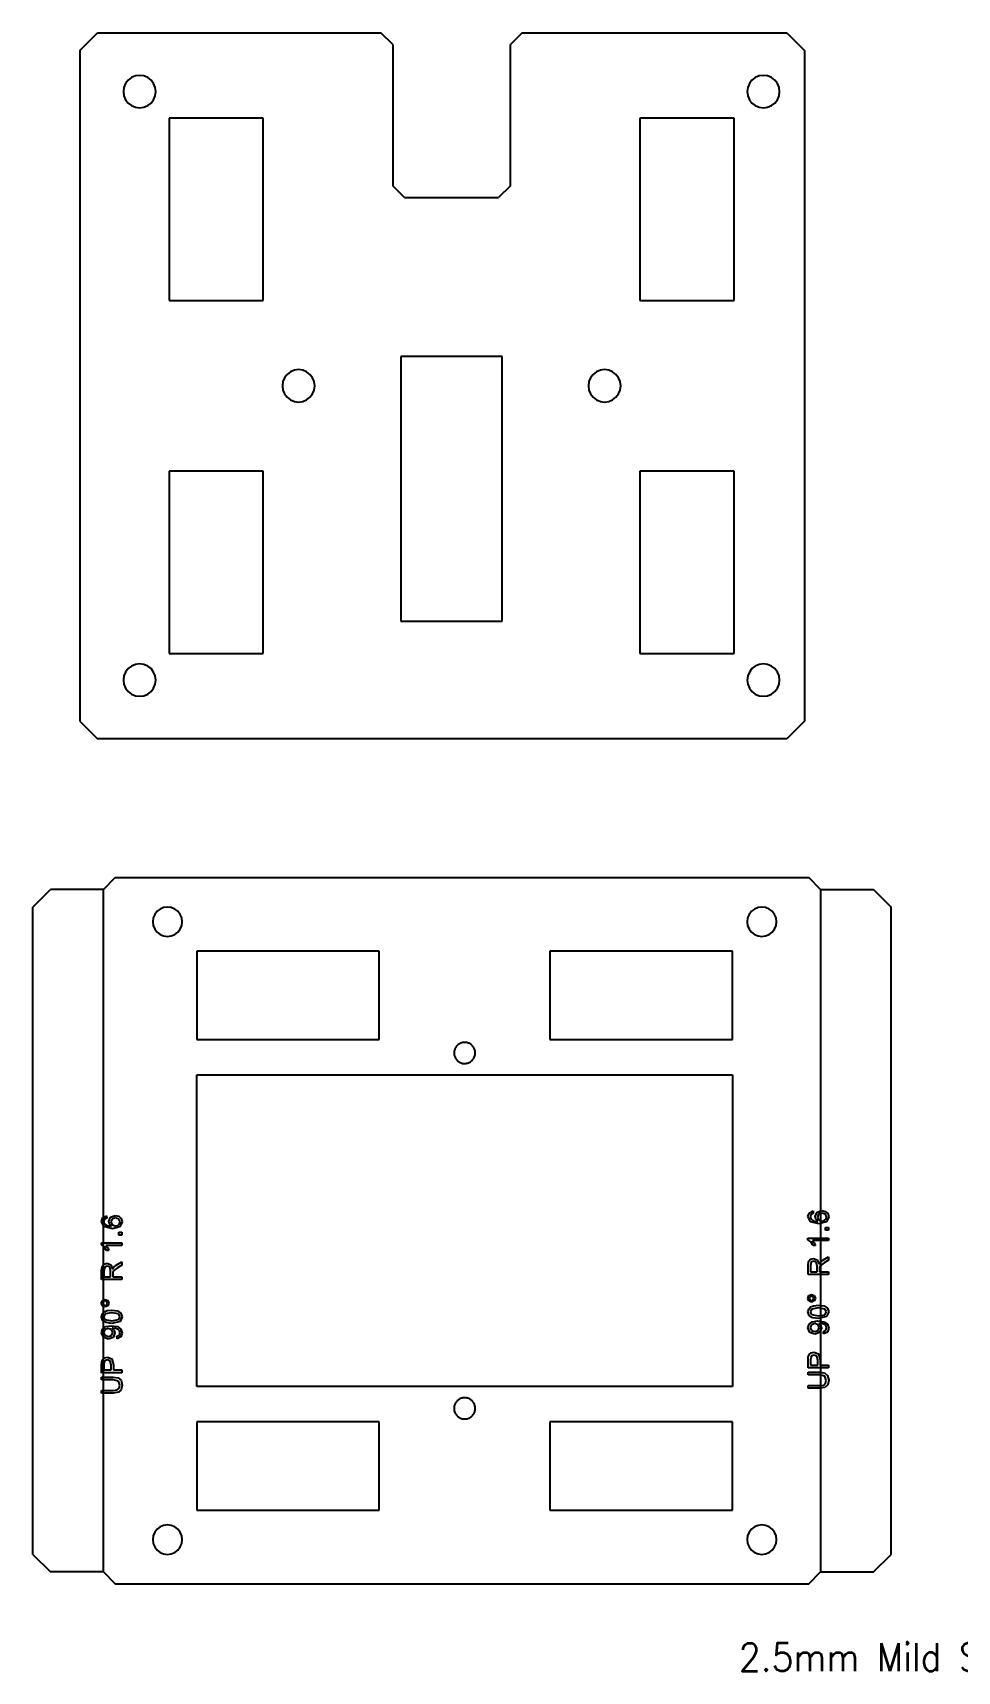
# Model space of a CAD drawing. Extents: x 144 to 458, y -15 to 264.
# Drawn here: x 144.3 to 301.4, y -14.8 to 263.7 of the extents above; entities that cross this region are included whole.
import ezdxf

# ---------------------------------------------------------------- set-up
doc = ezdxf.new("R2010")
doc.units = 0
doc.layers.get('0').update_dxf_attribs({"true_color": 0xffffff})
doc.layers.add('Layer0', color=7, linetype='Continuous', true_color=0xffffff)
doc.layers.add('MTEXT', color=7, linetype='Continuous', true_color=0xffffff)
doc.styles.add('textstyle0', font='Standard')

msp = doc.modelspace()

# ---------------------------------------------------------------- linework, layer by layer
at = {"layer": 'Layer0'}
for p, q in [((152.29, 260.66), (155.29, 263.66)), ((155.29, 263.66), (203.43, 263.66)), ((205.43, 261.66), (203.43, 263.66)), ((227.43, 263.66), (225.43, 261.66)), ((227.43, 263.66), (272.43, 263.66)), ((272.43, 263.66), (275.43, 260.66)), ((152.29, 260.66), (152.29, 146.66)), ((205.43, 261.66), (205.43, 237.66)), ((225.43, 237.66), (225.43, 261.66)), ((275.43, 260.66), (275.43, 146.66)), ((161.72, 256.31), (161.05, 256.04)), ((162.43, 256.41), (161.72, 256.31)), ((163.14, 256.31), (162.43, 256.41)), ((163.8, 256.04), (163.14, 256.31)), ((267.72, 256.31), (267.05, 256.04)), ((268.43, 256.41), (267.72, 256.31)), ((269.14, 256.31), (268.43, 256.41)), ((269.8, 256.04), (269.14, 256.31)), ((159.77, 254.37), (159.68, 253.66)), ((159.68, 253.66), (159.77, 252.94)), ((160.05, 255.03), (159.77, 254.37)), ((160.48, 255.6), (160.05, 255.03)), ((161.05, 256.04), (160.48, 255.6)), ((164.37, 255.6), (163.8, 256.04)), ((164.81, 255.03), (164.37, 255.6)), ((165.08, 254.37), (164.81, 255.03)), ((165.18, 253.66), (165.08, 254.37)), ((165.08, 252.94), (165.18, 253.66)), ((265.77, 254.37), (265.68, 253.66)), ((265.68, 253.66), (265.77, 252.94)), ((266.05, 255.03), (265.77, 254.37)), ((266.48, 255.6), (266.05, 255.03)), ((267.05, 256.04), (266.48, 255.6)), ((270.37, 255.6), (269.8, 256.04)), ((270.81, 255.03), (270.37, 255.6)), ((271.08, 254.37), (270.81, 255.03)), ((271.18, 253.66), (271.08, 254.37)), ((271.08, 252.94), (271.18, 253.66)), ((159.77, 252.94), (160.05, 252.28)), ((160.05, 252.28), (160.48, 251.71)), ((160.48, 251.71), (161.05, 251.27)), ((161.05, 251.27), (161.72, 251)), ((161.72, 251), (162.43, 250.91)), ((162.43, 250.91), (163.14, 251)), ((163.14, 251), (163.8, 251.27)), ((163.8, 251.27), (164.37, 251.71)), ((164.37, 251.71), (164.81, 252.28)), ((164.81, 252.28), (165.08, 252.94)), ((265.77, 252.94), (266.05, 252.28)), ((266.05, 252.28), (266.48, 251.71)), ((266.48, 251.71), (267.05, 251.27)), ((267.05, 251.27), (267.72, 251)), ((267.72, 251), (268.43, 250.91)), ((268.43, 250.91), (269.14, 251)), ((269.14, 251), (269.8, 251.27)), ((269.8, 251.27), (270.37, 251.71)), ((270.37, 251.71), (270.81, 252.28)), ((270.81, 252.28), (271.08, 252.94)), ((183.43, 249.16), (167.43, 249.16)), ((167.43, 249.16), (167.43, 218.16)), ((183.43, 218.16), (183.43, 249.16)), ((247.43, 249.16), (247.43, 218.16)), ((263.43, 249.16), (247.43, 249.16)), ((263.43, 218.16), (263.43, 249.16)), ((207.43, 235.66), (205.43, 237.66)), ((225.43, 237.66), (223.43, 235.66)), ((207.43, 235.66), (223.43, 235.66)), ((167.43, 218.16), (183.43, 218.16)), ((247.43, 218.16), (263.43, 218.16)), ((188.05, 206.04), (187.48, 205.6)), ((188.72, 206.31), (188.05, 206.04)), ((189.43, 206.41), (188.72, 206.31)), ((190.14, 206.31), (189.43, 206.41)), ((190.8, 206.04), (190.14, 206.31)), ((191.37, 205.6), (190.8, 206.04)), ((206.83, 208.66), (206.83, 163.66)), ((224.03, 208.66), (206.83, 208.66)), ((224.03, 163.66), (224.03, 208.66)), ((240.05, 206.04), (239.48, 205.6)), ((240.72, 206.31), (240.05, 206.04)), ((241.43, 206.41), (240.72, 206.31)), ((242.14, 206.31), (241.43, 206.41)), ((242.8, 206.04), (242.14, 206.31)), ((243.37, 205.6), (242.8, 206.04)), ((186.77, 204.37), (186.68, 203.66)), ((186.68, 203.66), (186.77, 202.94)), ((187.05, 205.03), (186.77, 204.37)), ((187.48, 205.6), (187.05, 205.03)), ((191.81, 205.03), (191.37, 205.6)), ((192.08, 204.37), (191.81, 205.03)), ((192.18, 203.66), (192.08, 204.37)), ((192.08, 202.94), (192.18, 203.66)), ((238.77, 204.37), (238.68, 203.66)), ((238.68, 203.66), (238.77, 202.94)), ((239.05, 205.03), (238.77, 204.37)), ((239.48, 205.6), (239.05, 205.03)), ((243.81, 205.03), (243.37, 205.6)), ((244.08, 204.37), (243.81, 205.03)), ((244.18, 203.66), (244.08, 204.37)), ((244.08, 202.94), (244.18, 203.66)), ((186.77, 202.94), (187.05, 202.28)), ((187.05, 202.28), (187.48, 201.71)), ((187.48, 201.71), (188.05, 201.27)), ((188.05, 201.27), (188.72, 201)), ((188.72, 201), (189.43, 200.91)), ((189.43, 200.91), (190.14, 201)), ((190.14, 201), (190.8, 201.27)), ((190.8, 201.27), (191.37, 201.71)), ((191.37, 201.71), (191.81, 202.28)), ((191.81, 202.28), (192.08, 202.94)), ((238.77, 202.94), (239.05, 202.28)), ((239.05, 202.28), (239.48, 201.71)), ((239.48, 201.71), (240.05, 201.27)), ((240.05, 201.27), (240.72, 201)), ((240.72, 201), (241.43, 200.91)), ((241.43, 200.91), (242.14, 201)), ((242.14, 201), (242.8, 201.27)), ((242.8, 201.27), (243.37, 201.71)), ((243.37, 201.71), (243.81, 202.28)), ((243.81, 202.28), (244.08, 202.94)), ((167.43, 189.16), (167.43, 158.16)), ((183.43, 189.16), (167.43, 189.16)), ((183.43, 158.16), (183.43, 189.16)), ((263.43, 189.16), (247.43, 189.16)), ((247.43, 189.16), (247.43, 158.16)), ((263.43, 158.16), (263.43, 189.16)), ((206.83, 163.66), (224.03, 163.66)), ((161.05, 156.04), (160.48, 155.6)), ((161.72, 156.31), (161.05, 156.04)), ((162.43, 156.41), (161.72, 156.31)), ((163.14, 156.31), (162.43, 156.41)), ((163.8, 156.04), (163.14, 156.31)), ((164.37, 155.6), (163.8, 156.04)), ((167.43, 158.16), (183.43, 158.16)), ((247.43, 158.16), (263.43, 158.16)), ((267.05, 156.04), (266.48, 155.6)), ((267.72, 156.31), (267.05, 156.04)), ((268.43, 156.41), (267.72, 156.31)), ((269.14, 156.31), (268.43, 156.41)), ((269.8, 156.04), (269.14, 156.31)), ((270.37, 155.6), (269.8, 156.04)), ((159.77, 154.37), (159.68, 153.66)), ((159.68, 153.66), (159.77, 152.94)), ((160.05, 155.03), (159.77, 154.37)), ((160.48, 155.6), (160.05, 155.03)), ((164.81, 155.03), (164.37, 155.6)), ((165.08, 154.37), (164.81, 155.03)), ((165.18, 153.66), (165.08, 154.37)), ((165.08, 152.94), (165.18, 153.66)), ((265.77, 154.37), (265.68, 153.66)), ((265.68, 153.66), (265.77, 152.94)), ((266.05, 155.03), (265.77, 154.37)), ((266.48, 155.6), (266.05, 155.03)), ((270.81, 155.03), (270.37, 155.6)), ((271.08, 154.37), (270.81, 155.03)), ((271.18, 153.66), (271.08, 154.37)), ((271.08, 152.94), (271.18, 153.66)), ((159.77, 152.94), (160.05, 152.28)), ((160.05, 152.28), (160.48, 151.71)), ((160.48, 151.71), (161.05, 151.27)), ((161.05, 151.27), (161.72, 151)), ((161.72, 151), (162.43, 150.91)), ((162.43, 150.91), (163.14, 151)), ((163.14, 151), (163.8, 151.27)), ((163.8, 151.27), (164.37, 151.71)), ((164.37, 151.71), (164.81, 152.28)), ((164.81, 152.28), (165.08, 152.94)), ((265.77, 152.94), (266.05, 152.28)), ((266.05, 152.28), (266.48, 151.71)), ((266.48, 151.71), (267.05, 151.27)), ((267.05, 151.27), (267.72, 151)), ((267.72, 151), (268.43, 150.91)), ((268.43, 150.91), (269.14, 151)), ((269.14, 151), (269.8, 151.27)), ((269.8, 151.27), (270.37, 151.71)), ((270.37, 151.71), (270.81, 152.28)), ((270.81, 152.28), (271.08, 152.94)), ((152.29, 146.66), (155.29, 143.66)), ((275.43, 146.66), (272.43, 143.66)), ((272.43, 143.66), (155.29, 143.66)), ((156.27, 118.1), (158.27, 120.1)), ((158.27, 120.1), (276.15, 120.1)), ((278.15, 118.1), (276.15, 120.1)), ((144.27, 115.1), (147.27, 118.1)), ((156.27, 118.1), (147.27, 118.1)), ((156.27, 2.1), (156.27, 118.1)), ((278.15, 118.1), (287.15, 118.1)), ((278.15, 118.1), (278.15, 78.29)), ((287.15, 118.1), (290.15, 115.1)), ((144.27, 5.1), (144.27, 115.1)), ((165.38, 114.37), (164.99, 113.85)), ((165.9, 114.76), (165.38, 114.37)), ((166.51, 115.01), (165.9, 114.76)), ((167.15, 115.1), (166.51, 115.01)), ((167.8, 115.01), (167.15, 115.1)), ((168.4, 114.76), (167.8, 115.01)), ((168.92, 114.37), (168.4, 114.76)), ((169.32, 113.85), (168.92, 114.37)), ((266.38, 114.37), (265.99, 113.85)), ((266.9, 114.76), (266.38, 114.37)), ((267.51, 115.01), (266.9, 114.76)), ((268.15, 115.1), (267.51, 115.01)), ((268.8, 115.01), (268.15, 115.1)), ((269.4, 114.76), (268.8, 115.01)), ((269.92, 114.37), (269.4, 114.76)), ((270.32, 113.85), (269.92, 114.37)), ((290.15, 5.1), (290.15, 115.1)), ((164.74, 113.25), (164.65, 112.6)), ((164.65, 112.6), (164.74, 111.95)), ((164.99, 113.85), (164.74, 113.25)), ((164.74, 111.95), (164.99, 111.35)), ((169.57, 113.25), (169.32, 113.85)), ((169.32, 111.35), (169.57, 111.95)), ((169.65, 112.6), (169.57, 113.25)), ((169.57, 111.95), (169.65, 112.6)), ((265.74, 113.25), (265.65, 112.6)), ((265.65, 112.6), (265.74, 111.95)), ((265.99, 113.85), (265.74, 113.25)), ((265.74, 111.95), (265.99, 111.35)), ((270.57, 113.25), (270.32, 113.85)), ((270.32, 111.35), (270.57, 111.95)), ((270.65, 112.6), (270.57, 113.25)), ((270.57, 111.95), (270.65, 112.6)), ((164.99, 111.35), (165.38, 110.83)), ((165.38, 110.83), (165.9, 110.43)), ((165.9, 110.43), (166.51, 110.19)), ((166.51, 110.19), (167.15, 110.1)), ((167.15, 110.1), (167.8, 110.19)), ((167.8, 110.19), (168.4, 110.43)), ((168.4, 110.43), (168.92, 110.83)), ((168.92, 110.83), (169.32, 111.35)), ((265.99, 111.35), (266.38, 110.83)), ((266.38, 110.83), (266.9, 110.43)), ((266.9, 110.43), (267.51, 110.19)), ((267.51, 110.19), (268.15, 110.1)), ((268.15, 110.1), (268.8, 110.19)), ((268.8, 110.19), (269.4, 110.43)), ((269.4, 110.43), (269.92, 110.83)), ((269.92, 110.83), (270.32, 111.35)), ((172.15, 107.6), (172.15, 92.6)), ((203.15, 107.6), (172.15, 107.6)), ((203.15, 92.6), (203.15, 107.6)), ((232.15, 107.6), (232.15, 92.6)), ((263.15, 107.6), (232.15, 107.6)), ((263.15, 92.6), (263.15, 107.6)), ((172.15, 92.6), (203.15, 92.6)), ((216.89, 91.93), (216.76, 91.86)), ((217.02, 91.98), (216.89, 91.93)), ((217.15, 92.03), (217.02, 91.98)), ((217.29, 92.06), (217.15, 92.03)), ((217.43, 92.09), (217.29, 92.06)), ((217.57, 92.1), (217.43, 92.09)), ((217.71, 92.1), (217.57, 92.1)), ((217.85, 92.09), (217.71, 92.1)), ((217.99, 92.07), (217.85, 92.09)), ((218.13, 92.04), (217.99, 92.07)), ((218.27, 91.99), (218.13, 92.04)), ((218.4, 91.94), (218.27, 91.99)), ((218.52, 91.88), (218.4, 91.94)), ((232.15, 92.6), (263.15, 92.6)), ((215.86, 90.5), (215.85, 90.36)), ((215.85, 90.36), (215.85, 90.22)), ((215.85, 90.22), (215.87, 90.08)), ((215.88, 90.64), (215.86, 90.5)), ((215.87, 90.08), (215.89, 89.94)), ((215.92, 90.78), (215.88, 90.64)), ((215.89, 89.94), (215.92, 89.8)), ((215.96, 90.91), (215.92, 90.78)), ((215.92, 89.8), (215.97, 89.67)), ((216.01, 91.04), (215.96, 90.91)), ((215.97, 89.67), (216.02, 89.54)), ((216.08, 91.17), (216.01, 91.04)), ((216.02, 89.54), (216.09, 89.41)), ((216.15, 91.29), (216.08, 91.17)), ((216.09, 89.41), (216.16, 89.29)), ((216.23, 91.41), (216.15, 91.29)), ((216.16, 89.29), (216.25, 89.18)), ((216.32, 91.51), (216.23, 91.41)), ((216.25, 89.18), (216.34, 89.07)), ((216.42, 91.61), (216.32, 91.51)), ((216.53, 91.71), (216.42, 91.61)), ((216.64, 91.79), (216.53, 91.71)), ((216.76, 91.86), (216.64, 91.79)), ((218.64, 91.8), (218.52, 91.88)), ((218.76, 91.72), (218.64, 91.8)), ((218.87, 91.63), (218.76, 91.72)), ((218.97, 91.53), (218.87, 91.63)), ((219.06, 91.42), (218.97, 91.53)), ((218.98, 89.09), (219.07, 89.19)), ((219.14, 91.31), (219.06, 91.42)), ((219.07, 89.19), (219.16, 89.31)), ((219.22, 91.19), (219.14, 91.31)), ((219.16, 89.31), (219.23, 89.43)), ((219.28, 91.06), (219.22, 91.19)), ((219.23, 89.43), (219.29, 89.56)), ((219.34, 90.93), (219.28, 91.06)), ((219.29, 89.56), (219.35, 89.69)), ((219.38, 90.8), (219.34, 90.93)), ((219.35, 89.69), (219.39, 89.82)), ((219.42, 90.66), (219.38, 90.8)), ((219.39, 89.82), (219.42, 89.96)), ((219.44, 90.52), (219.42, 90.66)), ((219.42, 89.96), (219.44, 90.1)), ((219.45, 90.38), (219.44, 90.52)), ((219.44, 90.1), (219.45, 90.24)), ((219.45, 90.24), (219.45, 90.38)), ((172.15, 33.6), (172.15, 86.6)), ((172.15, 86.6), (263.15, 86.6)), ((216.34, 89.07), (216.44, 88.97)), ((216.44, 88.97), (216.55, 88.88)), ((216.55, 88.88), (216.66, 88.8)), ((216.66, 88.8), (216.78, 88.72)), ((216.78, 88.72), (216.91, 88.66)), ((216.91, 88.66), (217.04, 88.61)), ((217.04, 88.61), (217.17, 88.56)), ((217.17, 88.56), (217.31, 88.53)), ((217.31, 88.53), (217.45, 88.51)), ((217.45, 88.51), (217.59, 88.5)), ((217.59, 88.5), (217.73, 88.5)), ((217.73, 88.5), (217.88, 88.51)), ((217.88, 88.51), (218.01, 88.54)), ((218.01, 88.54), (218.15, 88.57)), ((218.15, 88.57), (218.29, 88.61)), ((218.29, 88.61), (218.42, 88.67)), ((218.42, 88.67), (218.54, 88.73)), ((218.54, 88.73), (218.66, 88.81)), ((218.66, 88.81), (218.78, 88.89)), ((218.78, 88.89), (218.88, 88.99)), ((218.88, 88.99), (218.98, 89.09)), ((263.15, 86.6), (263.15, 33.6)), ((278.15, 78.29), (278.15, 2.1)), ((263.15, 33.6), (172.15, 33.6)), ((216.05, 30.72), (215.99, 30.59)), ((216.12, 30.84), (216.05, 30.72)), ((216.2, 30.96), (216.12, 30.84)), ((216.28, 31.07), (216.2, 30.96)), ((216.38, 31.17), (216.28, 31.07)), ((216.48, 31.27), (216.38, 31.17)), ((216.59, 31.36), (216.48, 31.27)), ((216.71, 31.43), (216.59, 31.36)), ((216.84, 31.5), (216.71, 31.43)), ((216.96, 31.56), (216.84, 31.5)), ((217.1, 31.61), (216.96, 31.56)), ((217.23, 31.65), (217.1, 31.61)), ((217.37, 31.68), (217.23, 31.65)), ((217.51, 31.69), (217.37, 31.68)), ((217.65, 31.7), (217.51, 31.69)), ((217.79, 31.69), (217.65, 31.7)), ((217.93, 31.68), (217.79, 31.69)), ((218.07, 31.65), (217.93, 31.68)), ((218.21, 31.61), (218.07, 31.65)), ((218.34, 31.56), (218.21, 31.61)), ((218.47, 31.5), (218.34, 31.56)), ((218.59, 31.43), (218.47, 31.5)), ((218.71, 31.36), (218.59, 31.43)), ((218.82, 31.27), (218.71, 31.36)), ((218.93, 31.17), (218.82, 31.27)), ((219.02, 31.07), (218.93, 31.17)), ((219.11, 30.96), (219.02, 31.07)), ((219.19, 30.84), (219.11, 30.96)), ((219.26, 30.72), (219.19, 30.84)), ((219.32, 30.59), (219.26, 30.72)), ((215.86, 30.04), (215.85, 29.9)), ((215.85, 29.9), (215.86, 29.76)), ((215.87, 30.18), (215.86, 30.04)), ((215.86, 29.76), (215.87, 29.62)), ((215.9, 30.32), (215.87, 30.18)), ((215.87, 29.62), (215.9, 29.48)), ((215.94, 30.46), (215.9, 30.32)), ((215.9, 29.48), (215.94, 29.34)), ((215.99, 30.59), (215.94, 30.46)), ((215.94, 29.34), (215.99, 29.21)), ((215.99, 29.21), (216.05, 29.08)), ((216.05, 29.08), (216.12, 28.96)), ((216.12, 28.96), (216.2, 28.84)), ((216.2, 28.84), (216.28, 28.73)), ((216.28, 28.73), (216.38, 28.63)), ((216.38, 28.63), (216.48, 28.53)), ((216.48, 28.53), (216.59, 28.44)), ((216.59, 28.44), (216.71, 28.37)), ((216.71, 28.37), (216.84, 28.3)), ((216.84, 28.3), (216.96, 28.24)), ((216.96, 28.24), (217.1, 28.19)), ((217.1, 28.19), (217.23, 28.15)), ((217.23, 28.15), (217.37, 28.12)), ((217.37, 28.12), (217.51, 28.11)), ((217.51, 28.11), (217.65, 28.1)), ((217.65, 28.1), (217.79, 28.11)), ((217.79, 28.11), (217.93, 28.12)), ((217.93, 28.12), (218.07, 28.15)), ((218.07, 28.15), (218.21, 28.19)), ((218.21, 28.19), (218.34, 28.24)), ((218.34, 28.24), (218.47, 28.3)), ((218.47, 28.3), (218.59, 28.37)), ((218.59, 28.37), (218.71, 28.44)), ((218.71, 28.44), (218.82, 28.53)), ((218.82, 28.53), (218.93, 28.63)), ((218.93, 28.63), (219.02, 28.73)), ((219.02, 28.73), (219.11, 28.84)), ((219.11, 28.84), (219.19, 28.96)), ((219.19, 28.96), (219.26, 29.08)), ((219.26, 29.08), (219.32, 29.21)), ((219.36, 30.46), (219.32, 30.59)), ((219.32, 29.21), (219.36, 29.34)), ((219.4, 30.32), (219.36, 30.46)), ((219.36, 29.34), (219.4, 29.48)), ((219.43, 30.18), (219.4, 30.32)), ((219.4, 29.48), (219.43, 29.62)), ((219.45, 30.04), (219.43, 30.18)), ((219.43, 29.62), (219.45, 29.76)), ((219.45, 29.9), (219.45, 30.04)), ((219.45, 29.76), (219.45, 29.9)), ((172.15, 27.6), (172.15, 12.6)), ((203.15, 27.6), (172.15, 27.6)), ((203.15, 12.6), (203.15, 27.6)), ((232.15, 27.6), (232.15, 12.6)), ((263.15, 27.6), (232.15, 27.6)), ((263.15, 12.6), (263.15, 27.6)), ((172.15, 12.6), (203.15, 12.6)), ((232.15, 12.6), (263.15, 12.6)), ((164.99, 8.85), (164.74, 8.25)), ((165.38, 9.37), (164.99, 8.85)), ((165.9, 9.76), (165.38, 9.37)), ((166.51, 10.01), (165.9, 9.76)), ((167.15, 10.1), (166.51, 10.01)), ((167.8, 10.01), (167.15, 10.1)), ((168.4, 9.76), (167.8, 10.01)), ((168.92, 9.37), (168.4, 9.76)), ((169.32, 8.85), (168.92, 9.37)), ((169.57, 8.25), (169.32, 8.85)), ((265.99, 8.85), (265.74, 8.25)), ((266.38, 9.37), (265.99, 8.85)), ((266.9, 9.76), (266.38, 9.37)), ((267.51, 10.01), (266.9, 9.76)), ((268.15, 10.1), (267.51, 10.01)), ((268.8, 10.01), (268.15, 10.1)), ((269.4, 9.76), (268.8, 10.01)), ((269.92, 9.37), (269.4, 9.76)), ((270.32, 8.85), (269.92, 9.37)), ((270.57, 8.25), (270.32, 8.85)), ((164.74, 8.25), (164.65, 7.6)), ((164.65, 7.6), (164.74, 6.95)), ((164.74, 6.95), (164.99, 6.35)), ((164.99, 6.35), (165.38, 5.83)), ((165.38, 5.83), (165.9, 5.43)), ((168.4, 5.43), (168.92, 5.83)), ((168.92, 5.83), (169.32, 6.35)), ((169.32, 6.35), (169.57, 6.95)), ((169.65, 7.6), (169.57, 8.25)), ((169.57, 6.95), (169.65, 7.6)), ((265.74, 8.25), (265.65, 7.6)), ((265.65, 7.6), (265.74, 6.95)), ((265.74, 6.95), (265.99, 6.35)), ((265.99, 6.35), (266.38, 5.83)), ((266.38, 5.83), (266.9, 5.43)), ((269.4, 5.43), (269.92, 5.83)), ((269.92, 5.83), (270.32, 6.35)), ((270.32, 6.35), (270.57, 6.95)), ((270.65, 7.6), (270.57, 8.25)), ((270.57, 6.95), (270.65, 7.6)), ((144.27, 5.1), (147.27, 2.1)), ((165.9, 5.43), (166.51, 5.19)), ((166.51, 5.19), (167.15, 5.1)), ((167.15, 5.1), (167.8, 5.19)), ((167.8, 5.19), (168.4, 5.43)), ((266.9, 5.43), (267.51, 5.19)), ((267.51, 5.19), (268.15, 5.1)), ((268.15, 5.1), (268.8, 5.19)), ((268.8, 5.19), (269.4, 5.43)), ((287.15, 2.1), (290.15, 5.1)), ((156.27, 2.1), (147.27, 2.1)), ((156.27, 2.1), (158.27, 0.1)), ((158.27, 0.1), (276.15, 0.1)), ((276.15, 0.1), (278.15, 2.1)), ((278.15, 2.1), (287.15, 2.1))]:
    msp.add_line(p, q, dxfattribs=at)
at = {"layer": 'MTEXT'}
for p, q in [((155.94, 61.65), (156.17, 62.32)), ((156.34, 60.79), (155.94, 61.65)), ((156.17, 62.32), (156.8, 62.63)), ((156.47, 62.05), (156.29, 61.63)), ((156.29, 61.63), (156.4, 61.27)), ((156.4, 61.27), (156.83, 60.96)), ((156.83, 62.21), (156.47, 62.05)), ((156.8, 62.63), (156.83, 62.21)), ((157.17, 61.67), (157.48, 62.39)), ((157.28, 61.21), (157.17, 61.67)), ((157.48, 62.39), (158.28, 62.69)), ((157.74, 62.07), (157.54, 61.59)), ((157.54, 61.59), (157.74, 61.1)), ((158.31, 62.26), (157.74, 62.07)), ((158.28, 62.69), (158.88, 62.55)), ((158.89, 62.06), (158.31, 62.26)), ((158.7, 61), (159, 61.25)), ((158.88, 62.55), (159.31, 62.17)), ((159.11, 61.6), (158.89, 62.06)), ((159, 61.25), (159.11, 61.6)), ((159.46, 61.61), (159.07, 60.75)), ((159.31, 62.17), (159.46, 61.61)), ((276, 62.48), (276.23, 63.15)), ((276.4, 61.61), (276, 62.48)), ((276.23, 63.15), (276.86, 63.46)), ((276.53, 62.88), (276.35, 62.45)), ((276.35, 62.45), (276.46, 62.1)), ((277.85, 61.25), (276.4, 61.61)), ((276.46, 62.1), (276.89, 61.78)), ((276.89, 63.04), (276.53, 62.88)), ((276.86, 63.46), (276.89, 63.04)), ((276.89, 61.78), (277.69, 61.67)), ((277.23, 62.5), (277.54, 63.22)), ((277.34, 62.04), (277.23, 62.5)), ((277.69, 61.67), (277.34, 62.04)), ((277.54, 63.22), (278.34, 63.52)), ((277.81, 62.9), (277.6, 62.42)), ((277.6, 62.42), (277.81, 61.93)), ((278.37, 63.09), (277.81, 62.9)), ((277.81, 61.93), (278.34, 61.73)), ((279.13, 61.58), (277.85, 61.25)), ((278.34, 63.52), (278.94, 63.38)), ((278.34, 61.73), (278.76, 61.82)), ((278.96, 62.89), (278.37, 63.09)), ((278.76, 61.82), (279.07, 62.08)), ((278.94, 63.38), (279.37, 62.99)), ((279.17, 62.43), (278.96, 62.89)), ((279.07, 62.08), (279.17, 62.43)), ((279.52, 62.44), (279.13, 61.58)), ((279.37, 62.99), (279.52, 62.44)), ((157.79, 60.42), (156.34, 60.79)), ((156.83, 60.96), (157.62, 60.84)), ((157.62, 60.84), (157.28, 61.21)), ((157.74, 61.1), (158.28, 60.9)), ((159.07, 60.75), (157.79, 60.42)), ((158.28, 60.9), (158.7, 61)), ((158.92, 59.34), (158.92, 59.82)), ((158.92, 59.82), (159.4, 59.82)), ((159.4, 59.34), (158.92, 59.34)), ((159.4, 59.82), (159.4, 59.34)), ((276, 58.57), (276, 58.85)), ((276, 58.85), (279.46, 58.85)), ((276.46, 58.2), (276, 58.57)), ((278.98, 60.17), (278.98, 60.65)), ((278.98, 60.65), (279.46, 60.65)), ((279.46, 60.17), (278.98, 60.17)), ((279.46, 60.65), (279.46, 60.17)), ((279.46, 58.85), (279.46, 58.42)), ((155.94, 57.75), (155.94, 58.02)), ((155.94, 58.02), (159.4, 58.02)), ((156.4, 57.37), (155.94, 57.75)), ((156.81, 56.75), (156.4, 57.37)), ((159.4, 57.6), (156.71, 57.6)), ((156.71, 57.6), (157, 57.19)), ((157.21, 56.75), (156.81, 56.75)), ((157, 57.19), (157.21, 56.75)), ((159.4, 58.02), (159.4, 57.6)), ((276.87, 57.58), (276.46, 58.2)), ((279.46, 58.42), (276.77, 58.42)), ((276.77, 58.42), (277.06, 58.02)), ((277.28, 57.58), (276.87, 57.58)), ((277.06, 58.02), (277.28, 57.58)), ((155.96, 53.32), (156.05, 54.02)), ((155.96, 51.8), (155.96, 53.32)), ((156.05, 54.02), (156.38, 54.4)), ((156.49, 53.9), (156.34, 53.34)), ((156.34, 53.34), (156.34, 52.25)), ((156.38, 54.4), (156.9, 54.55)), ((156.9, 54.08), (156.49, 53.9)), ((156.9, 54.55), (157.51, 54.31)), ((157.2, 53.99), (156.9, 54.08)), ((157.41, 53.72), (157.2, 53.99)), ((157.48, 53.23), (157.41, 53.72)), ((157.48, 52.25), (157.48, 53.23)), ((157.51, 54.31), (157.83, 53.58)), ((157.83, 53.58), (158, 53.85)), ((157.89, 53.03), (157.87, 52.78)), ((157.98, 53.24), (157.89, 53.03)), ((158.21, 53.47), (157.98, 53.24)), ((158, 53.85), (158.46, 54.23)), ((158.68, 53.8), (158.21, 53.47)), ((158.46, 54.23), (159.4, 54.83)), ((159.4, 54.26), (158.68, 53.8)), ((159.4, 54.83), (159.4, 54.26)), ((276.02, 54.15), (276.11, 54.85)), ((276.02, 52.63), (276.02, 54.15)), ((276.11, 54.85), (276.44, 55.23)), ((276.56, 54.73), (276.4, 54.17)), ((276.4, 54.17), (276.4, 53.08)), ((276.4, 53.08), (277.54, 53.08)), ((276.44, 55.23), (276.96, 55.38)), ((276.96, 54.91), (276.56, 54.73)), ((276.96, 55.38), (277.58, 55.14)), ((277.27, 54.82), (276.96, 54.91)), ((277.47, 54.55), (277.27, 54.82)), ((277.54, 54.06), (277.47, 54.55)), ((277.54, 53.08), (277.54, 54.06)), ((277.58, 55.14), (277.89, 54.41)), ((277.89, 54.41), (278.07, 54.68)), ((277.95, 53.86), (277.93, 53.61)), ((277.93, 53.61), (277.93, 53.08)), ((277.93, 53.08), (279.46, 53.08)), ((278.04, 54.07), (277.95, 53.86)), ((278.27, 54.3), (278.04, 54.07)), ((278.07, 54.68), (278.52, 55.06)), ((278.74, 54.63), (278.27, 54.3)), ((278.52, 55.06), (279.46, 55.66)), ((279.46, 55.09), (278.74, 54.63)), ((279.46, 55.66), (279.46, 55.09)), ((279.46, 53.08), (279.46, 52.63)), ((159.4, 51.8), (155.96, 51.8)), ((156.34, 52.25), (157.48, 52.25)), ((157.87, 52.78), (157.87, 52.25)), ((157.87, 52.25), (159.4, 52.25)), ((159.4, 52.25), (159.4, 51.8)), ((279.46, 52.63), (276.02, 52.63)), ((155.9, 47.78), (156.09, 48.24)), ((156.09, 47.32), (155.9, 47.78)), ((156.09, 48.24), (156.55, 48.43)), ((156.27, 48.06), (156.15, 47.78)), ((156.15, 47.78), (156.27, 47.5)), ((156.55, 48.17), (156.27, 48.06)), ((156.27, 47.5), (156.55, 47.38)), ((156.55, 48.43), (157.01, 48.24)), ((156.83, 48.06), (156.55, 48.17)), ((156.55, 47.38), (156.83, 47.5)), ((156.94, 47.78), (156.83, 48.06)), ((156.83, 47.5), (156.94, 47.78)), ((157.01, 48.24), (157.2, 47.78)), ((157.2, 47.78), (157.01, 47.32)), ((275.96, 48.6), (276.15, 49.07)), ((276.15, 48.15), (275.96, 48.6)), ((276.15, 49.07), (276.61, 49.26)), ((276.61, 47.95), (276.15, 48.15)), ((276.33, 48.88), (276.21, 48.61)), ((276.21, 48.61), (276.33, 48.33)), ((276.61, 49), (276.33, 48.88)), ((276.33, 48.33), (276.61, 48.21)), ((276.44, 47.13), (276.95, 47.35)), ((276.61, 49.26), (277.07, 49.07)), ((276.89, 48.88), (276.61, 49)), ((276.61, 48.21), (276.89, 48.33)), ((277.07, 48.15), (276.61, 47.95)), ((277.01, 48.61), (276.89, 48.88)), ((276.89, 48.33), (277.01, 48.61)), ((276.95, 47.35), (277.76, 47.42)), ((277.07, 49.07), (277.26, 48.6)), ((277.26, 48.6), (277.07, 48.15)), ((277.76, 47.42), (278.74, 47.3)), ((155.94, 45.47), (156.05, 45.96)), ((156.14, 44.85), (155.94, 45.47)), ((156.05, 45.96), (156.38, 46.3)), ((156.55, 47.13), (156.09, 47.32)), ((156.72, 44.48), (156.14, 44.85)), ((156.57, 45.96), (156.29, 45.47)), ((156.29, 45.47), (156.54, 45)), ((156.38, 46.3), (156.89, 46.52)), ((156.54, 45), (157.7, 44.79)), ((157.01, 47.32), (156.55, 47.13)), ((157.7, 46.16), (156.57, 45.96)), ((156.89, 46.52), (157.7, 46.6)), ((157.7, 46.6), (158.68, 46.47)), ((158.83, 45.96), (157.7, 46.16)), ((157.7, 44.79), (158.83, 44.98)), ((159.1, 44.69), (157.7, 44.35)), ((158.68, 46.47), (159.25, 46.1)), ((159.11, 45.47), (158.83, 45.96)), ((158.83, 44.98), (159.11, 45.47)), ((159.46, 45.47), (159.1, 44.69)), ((159.25, 46.1), (159.46, 45.47)), ((276, 46.3), (276.12, 46.79)), ((276.21, 45.68), (276, 46.3)), ((276.12, 46.79), (276.44, 47.13)), ((276.19, 44.2), (276.7, 44.62)), ((276.78, 45.3), (276.21, 45.68)), ((276.63, 46.79), (276.35, 46.3)), ((276.35, 46.3), (276.6, 45.83)), ((276.6, 45.83), (277.76, 45.61)), ((277.76, 46.99), (276.63, 46.79)), ((276.7, 44.62), (277.67, 44.77)), ((277.76, 45.18), (276.78, 45.3)), ((277.67, 44.77), (278.72, 44.63)), ((278.89, 46.79), (277.76, 46.99)), ((277.76, 45.61), (278.89, 45.81)), ((279.16, 45.52), (277.76, 45.18)), ((278.72, 44.63), (279.31, 44.2)), ((278.74, 47.3), (279.32, 46.93)), ((279.17, 46.3), (278.89, 46.79)), ((278.89, 45.81), (279.17, 46.3)), ((279.52, 46.3), (279.16, 45.52)), ((279.32, 46.93), (279.52, 46.3)), ((155.94, 42.76), (156.12, 43.37)), ((156.26, 41.99), (155.94, 42.76)), ((156.12, 43.37), (156.64, 43.8)), ((157.1, 41.68), (156.26, 41.99)), ((156.51, 43.28), (156.29, 42.81)), ((156.29, 42.81), (156.52, 42.32)), ((157.08, 43.47), (156.51, 43.28)), ((156.52, 42.32), (157.12, 42.11)), ((156.64, 43.8), (157.61, 43.94)), ((157.7, 44.35), (156.72, 44.48)), ((157.65, 43.28), (157.08, 43.47)), ((157.92, 41.97), (157.1, 41.68)), ((157.12, 42.11), (157.65, 42.31)), ((157.61, 43.94), (158.66, 43.8)), ((157.86, 42.8), (157.65, 43.28)), ((157.65, 42.31), (157.86, 42.8)), ((157.86, 43.52), (157.78, 43.52)), ((157.78, 43.52), (158.11, 43.17)), ((158.38, 43.46), (157.86, 43.52)), ((158.23, 42.7), (157.92, 41.97)), ((158.11, 43.17), (158.23, 42.7)), ((158.78, 43.3), (158.38, 43.46)), ((158.56, 42.15), (158.98, 42.34)), ((158.6, 41.74), (158.56, 42.15)), ((159.23, 42.05), (158.6, 41.74)), ((158.66, 43.8), (159.25, 43.37)), ((159.02, 43.06), (158.78, 43.3)), ((158.98, 42.34), (159.11, 42.72)), ((159.11, 42.72), (159.02, 43.06)), ((159.46, 42.71), (159.23, 42.05)), ((159.25, 43.37), (159.46, 42.71)), ((276, 43.59), (276.19, 44.2)), ((276.32, 42.81), (276, 43.59)), ((277.17, 42.51), (276.32, 42.81)), ((276.57, 44.11), (276.35, 43.64)), ((276.35, 43.64), (276.58, 43.15)), ((277.15, 44.3), (276.57, 44.11)), ((276.58, 43.15), (277.18, 42.94)), ((277.71, 44.11), (277.15, 44.3)), ((277.98, 42.8), (277.17, 42.51)), ((277.18, 42.94), (277.71, 43.14)), ((277.92, 43.63), (277.71, 44.11)), ((277.71, 43.14), (277.92, 43.63)), ((277.92, 44.35), (277.84, 44.35)), ((277.84, 44.35), (278.17, 44)), ((278.44, 44.28), (277.92, 44.35)), ((278.29, 43.52), (277.98, 42.8)), ((278.17, 44), (278.29, 43.52)), ((278.84, 44.13), (278.44, 44.28)), ((278.63, 42.98), (279.04, 43.17)), ((278.66, 42.57), (278.63, 42.98)), ((279.29, 42.88), (278.66, 42.57)), ((279.08, 43.89), (278.84, 44.13)), ((279.04, 43.17), (279.17, 43.55)), ((279.17, 43.55), (279.08, 43.89)), ((279.52, 43.54), (279.29, 42.88)), ((279.31, 44.2), (279.52, 43.54)), ((276.05, 38.62), (276.21, 39.05)), ((276.21, 39.05), (276.54, 39.32)), ((276.54, 39.32), (277.01, 39.43)), ((277.01, 39.43), (277.76, 39.15)), ((277.76, 39.15), (278.06, 38.14)), ((155.96, 37.27), (155.99, 37.79)), ((155.96, 35.97), (155.96, 37.27)), ((155.99, 37.79), (156.15, 38.22)), ((156.15, 38.22), (156.48, 38.49)), ((156.39, 37.73), (156.36, 37.31)), ((156.36, 37.31), (156.36, 36.43)), ((156.36, 36.43), (157.59, 36.43)), ((156.6, 38.02), (156.39, 37.73)), ((156.48, 38.49), (156.95, 38.6)), ((156.97, 38.13), (156.6, 38.02)), ((156.95, 38.6), (157.69, 38.32)), ((157.43, 37.94), (156.97, 38.13)), ((157.59, 37.32), (157.43, 37.94)), ((157.59, 36.43), (157.59, 37.32)), ((157.69, 38.32), (158, 37.31)), ((158, 37.31), (158, 36.43)), ((158, 36.43), (159.4, 36.43)), ((159.4, 36.43), (159.4, 35.97)), ((276.02, 38.1), (276.05, 38.62)), ((276.02, 36.8), (276.02, 38.1)), ((279.46, 36.8), (276.02, 36.8)), ((276.46, 38.56), (276.42, 38.13)), ((276.42, 38.13), (276.42, 37.25)), ((276.42, 37.25), (277.65, 37.25)), ((276.66, 38.85), (276.46, 38.56)), ((277.03, 38.96), (276.66, 38.85)), ((277.49, 38.77), (277.03, 38.96)), ((277.65, 38.14), (277.49, 38.77)), ((277.65, 37.25), (277.65, 38.14)), ((278.06, 38.14), (278.06, 37.25)), ((278.06, 37.25), (279.46, 37.25)), ((279.46, 37.25), (279.46, 36.8)), ((159.4, 35.97), (155.96, 35.97)), ((155.96, 34.76), (155.96, 35.21)), ((155.96, 35.21), (157.94, 35.21)), ((157.94, 34.76), (155.96, 34.76)), ((157.94, 35.21), (158.77, 35.1)), ((158.82, 34.54), (157.94, 34.76)), ((158.77, 35.1), (159.27, 34.67)), ((159.05, 33.83), (158.82, 34.54)), ((158.93, 33.33), (159.05, 33.83)), ((159.27, 34.67), (159.46, 33.87)), ((159.46, 33.87), (159.29, 33.08)), ((276.02, 35.59), (276.02, 36.04)), ((276.02, 36.04), (278.01, 36.04)), ((278, 35.59), (276.02, 35.59)), ((276.02, 33.33), (276.02, 33.79)), ((276.02, 33.79), (278, 33.79)), ((278.88, 35.37), (278, 35.59)), ((278, 33.79), (278.67, 33.87)), ((278.01, 36.04), (278.83, 35.92)), ((278.87, 33.47), (278.01, 33.33)), ((278.67, 33.87), (278.99, 34.16)), ((278.83, 35.92), (279.33, 35.5)), ((279.35, 33.9), (278.87, 33.47)), ((279.11, 34.66), (278.88, 35.37)), ((278.99, 34.16), (279.11, 34.66)), ((279.33, 35.5), (279.52, 34.7)), ((279.52, 34.7), (279.35, 33.9)), ((155.96, 32.51), (155.96, 32.96)), ((155.96, 32.96), (157.94, 32.96)), ((157.94, 32.51), (155.96, 32.51)), ((157.94, 32.96), (158.6, 33.04)), ((158.81, 32.64), (157.94, 32.51)), ((158.6, 33.04), (158.93, 33.33)), ((159.29, 33.08), (158.81, 32.64)), ((278.01, 33.33), (276.02, 33.33))]:
    msp.add_line(p, q, dxfattribs=at)

# ---------------------------------------------------------------- texts
at = {"insert": (290, -10), "char_height": 4.7625, "attachment_point": 2, "style": 'textstyle0'}
msp.add_mtext('2.5mm Mild Steel', dxfattribs=at)

doc.saveas('drawing.dxf')
